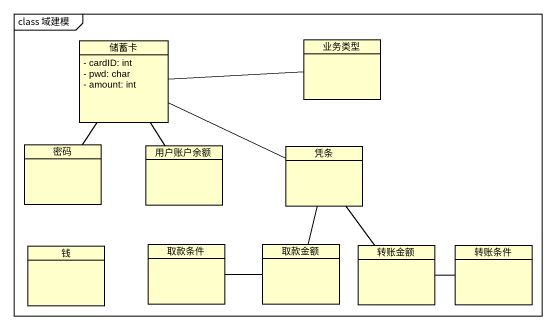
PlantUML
@startuml
mainframe class 域建模
hide circle
hide empty members
skinparam classAttributeIconSize 0
class 储蓄卡 {
  - cardID: int
  - pwd: char
  - amount: int
}
class 业务类型
class 密码
class 用户账户余额
class 凭条
class 钱
class 取款条件
class 取款金额
class 转账金额
class 转账条件
储蓄卡 -right- 业务类型
储蓄卡 -- 密码
储蓄卡 -- 用户账户余额
储蓄卡 -right- 凭条
凭条 -- 取款金额
凭条 -- 转账金额
取款金额 -left- 取款条件
转账金额 -right- 转账条件
@enduml
